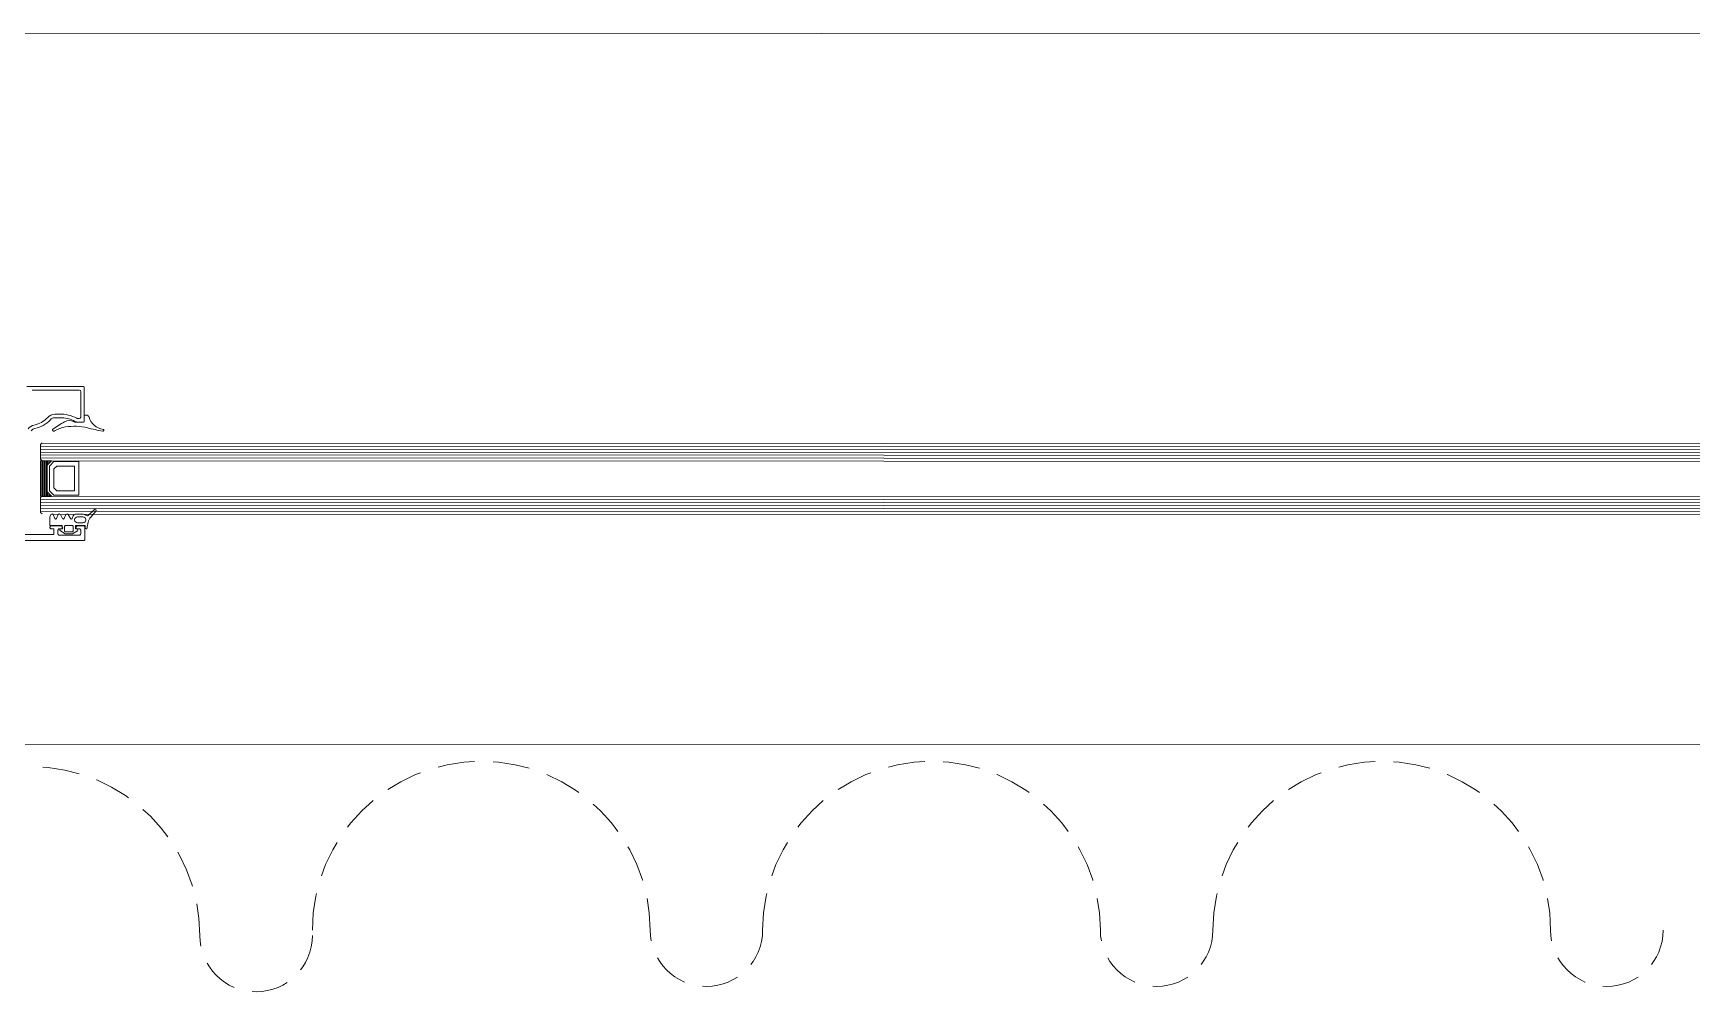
# Model space of a CAD drawing. Header units: centimetres. Extents: x 118932 to 154602, y -32682 to -23521.
# Drawn here: x 139213.1 to 139269.3, y -29483.6 to -29451.1 of the extents above; entities that cross this region are included whole.
import ezdxf

# ---------------------------------------------------------------- set-up
doc = ezdxf.new("R2010")
doc.units = ezdxf.units.CM
doc.header["$LTSCALE"] = 50
doc.header["$MEASUREMENT"] = 0
doc.linetypes.add('HIDDEN', pattern=[0.375, 0.25, -0.125])
for name, color, linetype, lineweight, true_color in [('GEN_02_TF_Mobilya', 7, 'Continuous', 5, 0x745e3d), ('GEN_02_TF_Pencere', 7, 'Continuous', 9, 0x6093ac), ('GEN_05_ML_Alçıpan_giydirme', 7, 'Continuous', 18, 0x7ebab5), ('GEN_05_ML_Mermer', 7, 'Continuous', 9, 0x9d8692)]:
    doc.layers.add(name, color=color, linetype=linetype, lineweight=lineweight, true_color=true_color)

# ---------------------------------------------------------------- blocks, each defined once
blk = doc.blocks.new('P9_')
at = {"layer": 'GEN_02_TF_Pencere', "extrusion": (0, 0, -1)}
for p, q in [((162645.373, -20412.985, 0), (162645.373, -20413.17, 0)), ((162645.441, -20412.96, 0), (162645.403, -20412.96, 0)), ((162645.403, -20412.96, 0), (162645.403, -20412.96, 0)), ((162644.345, -20413.501, 0), (162644.358, -20413.499, 0)), ((162645.033, -20413.184, 0), (162645.014, -20413.175, 0)), ((162645.343, -20413.195, 0), (162645.082, -20413.195, 0)), ((162644.202, -20416.668, 0), (162644.203, -20416.417, 0)), ((162644.213, -20416.378, 0), (162644.245, -20416.321, 0)), ((162644.321, -20416.324, 0), (162644.376, -20416.457, 0)), ((162644.432, -20416.457, 0), (162644.488, -20416.324, 0)), ((162644.563, -20416.321, 0), (162644.641, -20416.461, 0)), ((162644.696, -20416.458, 0), (162644.752, -20416.324, 0)), ((162644.827, -20416.321, 0), (162644.906, -20416.461, 0)), ((162644.96, -20416.458, 0), (162644.999, -20416.365, 0)), ((162644.999, -20416.365, 0), (162644.999, -20416.365, 0)), ((162645.042, -20416.493, 0), (162645.042, -20416.512, 0)), ((162645.042, -20416.493, 0), (162645.042, -20416.493, 0)), ((162645.093, -20416.307, 0), (162645.347, -20416.307, 0)), ((162645.328, -20416.405, 0), (162645.142, -20416.405, 0)), ((162645.427, -20416.513, 0), (162645.427, -20416.494, 0)), ((162645.506, -20416.353, 0), (162645.718, -20416.155, 0)), ((162645.77, -20416.194, 0), (162645.591, -20416.409, 0)), ((162644.627, -20416.695, 0), (162644.232, -20416.695, 0)), ((162644.727, -20416.977, 0), (162644.563, -20416.874, 0)), ((162644.587, -20416.81, 0), (162644.627, -20416.81, 0)), ((162644.627, -20416.81, 0), (162644.627, -20416.695, 0)), ((162644.707, -20416.722, 0), (162644.707, -20416.88, 0)), ((162644.977, -20416.978, 0), (162644.727, -20416.977, 0)), ((162644.967, -20416.696, 0), (162644.737, -20416.695, 0)), ((162644.737, -20416.907, 0), (162644.967, -20416.907, 0)), ((162645.14, -20416.874, 0), (162644.977, -20416.978, 0)), ((162644.988, -20416.703, 0), (162644.988, -20416.703, 0)), ((162644.997, -20416.881, 0), (162644.997, -20416.722, 0)), ((162645.377, -20416.696, 0), (162645.077, -20416.696, 0)), ((162645.077, -20416.696, 0), (162645.077, -20416.81, 0)), ((162645.077, -20416.81, 0), (162645.117, -20416.81, 0)), ((162645.142, -20416.6, 0), (162645.327, -20416.601, 0)), ((162645.407, -20416.783, 0), (162645.407, -20416.723, 0))]:
    blk.add_line(p, q, dxfattribs=at)
at = {"layer": 'GEN_02_TF_Pencere'}
for p, q in [((162643.943, -20413.901, 0), (162643.893, -20413.951, 0)), ((162643.893, -20413.951, 0), (162643.893, -20414.451, 0)), ((162725.323, -20414.033, 0), (162643.893, -20414.007, 0)), ((162725.323, -20414.133, 0), (162643.893, -20414.107, 0)), ((162725.323, -20414.233, 0), (162643.893, -20414.207, 0)), ((162725.273, -20413.933, 0), (162643.937, -20413.907, 0)), ((162643.892, -20415.701, 0), (162643.893, -20414.501, 0)), ((162643.893, -20414.501, 0), (162643.892, -20415.701, 0)), ((162725.323, -20414.333, 0), (162643.893, -20414.307, 0)), ((162725.323, -20414.433, 0), (162643.893, -20414.407, 0)), ((162643.893, -20414.451, 0), (162643.943, -20414.501, 0)), ((162643.893, -20414.501, 0), (162644.268, -20414.501, 0)), ((162643.893, -20414.501, 0), (162643.893, -20414.501, 0)), ((162724.948, -20414.533, 0), (162643.893, -20414.507, 0)), ((162643.933, -20414.501, 0), (162643.932, -20415.701, 0)), ((162643.973, -20414.501, 0), (162643.972, -20415.701, 0)), ((162644.013, -20414.501, 0), (162644.012, -20415.701, 0)), ((162644.053, -20414.501, 0), (162644.052, -20415.701, 0)), ((162644.093, -20414.501, 0), (162644.092, -20415.701, 0)), ((162644.268, -20414.501, 0), (162644.118, -20414.651, 0)), ((162644.118, -20414.651, 0), (162644.118, -20415.551, 0)), ((162644.133, -20414.501, 0), (162644.133, -20414.636, 0)), ((162644.173, -20414.501, 0), (162644.173, -20414.596, 0)), ((162644.343, -20414.531, 0), (162644.193, -20414.681, 0)), ((162644.193, -20414.681, 0), (162644.193, -20415.521, 0)), ((162644.213, -20414.501, 0), (162644.213, -20414.556, 0)), ((162644.253, -20414.501, 0), (162644.253, -20414.516, 0)), ((162645.193, -20414.531, 0), (162644.343, -20414.531, 0)), ((162644.443, -20414.681, 0), (162644.343, -20414.781, 0)), ((162644.343, -20414.781, 0), (162644.343, -20415.421, 0)), ((162645.043, -20414.681, 0), (162644.443, -20414.681, 0)), ((162645.043, -20415.521, 0), (162645.043, -20414.681, 0)), ((162645.192, -20415.671, 0), (162645.193, -20414.531, 0)), ((162643.942, -20415.701, 0), (162643.892, -20415.751, 0)), ((162644.267, -20415.701, 0), (162643.892, -20415.701, 0)), ((162643.892, -20415.751, 0), (162643.892, -20416.251, 0)), ((162725.322, -20415.833, 0), (162643.892, -20415.807, 0)), ((162725.322, -20415.933, 0), (162643.892, -20415.907, 0)), ((162724.947, -20415.733, 0), (162643.936, -20415.707, 0)), ((162644.118, -20415.551, 0), (162644.267, -20415.701, 0)), ((162644.132, -20415.566, 0), (162644.132, -20415.701, 0)), ((162644.172, -20415.606, 0), (162644.172, -20415.701, 0)), ((162644.193, -20415.521, 0), (162644.342, -20415.671, 0)), ((162644.212, -20415.646, 0), (162644.212, -20415.701, 0)), ((162644.252, -20415.686, 0), (162644.252, -20415.701, 0)), ((162644.342, -20415.671, 0), (162645.192, -20415.671, 0)), ((162644.343, -20415.421, 0), (162644.443, -20415.521, 0)), ((162644.443, -20415.521, 0), (162645.043, -20415.521, 0)), ((162725.322, -20416.033, 0), (162643.892, -20416.007, 0)), ((162725.322, -20416.133, 0), (162643.892, -20416.107, 0)), ((162725.322, -20416.233, 0), (162643.892, -20416.207, 0)), ((162643.892, -20416.251, 0), (162643.942, -20416.301, 0)), ((162725.272, -20416.333, 0), (162644.258, -20416.307, 0))]:
    blk.add_line(p, q, dxfattribs=at)
at = {"layer": 'GEN_02_TF_Pencere', "elevation": 0}
for points in [[(162643.614, -20412.115), (162645.204, -20412.115, -0.414213), (162645.254, -20412.165), (162645.253, -20413.025, -0.414213), (162645.203, -20413.075), (162645.152, -20413.075, -0.127549), (162645.118, -20413.066, 0.13898), (162644.523, -20412.926), (162644.374, -20412.926, 0.215322), (162644.134, -20413.035, -0.168624), (162643.677, -20413.293, 0.197358), (162643.472, -20413.424)], [(162643.571, -20413.493, -0.197358), (162643.699, -20413.411, 0.168624), (162644.224, -20413.114, -0.215322), (162644.374, -20413.046), (162644.621, -20413.046, -0.114883), (162645.057, -20413.17, 0.126996), (162645.154, -20413.195), (162645.343, -20413.195, 0.414213), (162645.373, -20413.165), (162645.374, -20412.025, 0.414213), (162645.344, -20411.995), (162645.344, -20411.995), (162643.424, -20411.995, 0.41421)], [(162635.422, -20417.201), (162645.362, -20417.204, 0.414214), (162645.392, -20417.174), (162645.392, -20416.734, 0.414214), (162645.362, -20416.704), (162645.162, -20416.704, 0.414214), (162645.092, -20416.774, 0.414214), (162645.122, -20416.804), (162645.202, -20416.804, -0.414214), (162645.252, -20416.854), (162645.252, -20416.974, -0.414214), (162645.202, -20417.024), (162644.532, -20417.024, -0.414214), (162644.482, -20416.974), (162644.482, -20416.854, -0.414214), (162644.532, -20416.804), (162644.612, -20416.804, 0.414214), (162644.642, -20416.774, 0.414214), (162644.572, -20416.704), (162644.262, -20416.703, 0.414214), (162644.212, -20416.753), (162644.212, -20416.773, 0.414214), (162644.242, -20416.803), (162644.312, -20416.803, -0.414214), (162644.342, -20416.833), (162644.342, -20417.003), (162642.922, -20417.003, -0.414214)]]:
    blk.add_lwpolyline(points, format="xyb", dxfattribs=at)
at = {"layer": 'GEN_02_TF_Pencere', "extrusion": (0, 0, -1)}
for centre, major_axis, start_param, end_param in [((162644.869, -20413.382, 0), (-0.286, 0), 0.956763, 2.099792), ((162645.403, -20412.985, 0), (0.03, 0), 3.141594, 4.712388), ((162645.441, -20413.044, 0), (-0.1, 0), 1.570967, 2.940044), ((162646.168, -20412.928, 0), (0.64, 0), 1.805526, 2.955356), ((162644.345, -20413.459, 0), (0.05, 0), 1.57101, 3.466737), ((162646.639, -20415.678, 0), (3.543, -0.001), 3.990064, 4.134382), ((162644.348, -20413.468, 0), (0.0382, 0), 0.629084, 1.300082), ((162644.894, -20414.086, 0), (0.88, 0), 4.086507, 4.527649), ((162645.028, -20414.636, 0), (-1.549, 0), 1.378609, 1.866448), ((162645.082, -20413.111, 0), (-0.1, 0), -1.570782, -1.053513), ((162645.343, -20413.17, 0), (0.03, 0), 0.000001, 1.570795), ((162647.824, -20406.225, 0), (8.856, -0.003), 1.777943, 1.838474), ((162646.009, -20413.474, 0), (-0.03, 0), 3.142037, 4.994419), ((162646.009, -20413.474, 0), (0.03, 0), -1.226961, -0.000036)]:
    blk.add_ellipse(centre, major_axis=major_axis, ratio=0.839387, start_param=start_param, end_param=end_param, dxfattribs=at)
at = {"layer": 'GEN_02_TF_Pencere'}
for centre, major_axis, start_param, end_param in [((162644.303, -20416.417, 0), (0.1, 0), 2.680578, 3.140437), ((162644.282, -20416.337, 0), (-0.0413, 0), 3.504733, 5.82217), ((162644.404, -20416.448, 0), (0.03, 0), 3.490789, 5.931679), ((162644.526, -20416.337, 0), (0.0413, 0), 0.458704, 2.776141), ((162644.668, -20416.449, 0), (-0.03, 0), 0.487351, 2.788352), ((162644.79, -20416.338, 0), (0.0413, 0), 0.458705, 2.776142), ((162644.932, -20416.449, 0), (0.03, 0), 3.628945, 5.929947), ((162645.093, -20416.395, 0), (0.1, 0), 2.178997, 2.788351), ((162645.093, -20416.395, 0), (-0.1, 0), 4.711235, 5.320589), ((162645.142, -20416.493, 0), (0.1, 0), 1.569641, 3.140438), ((162645.327, -20416.493, 0), (-0.1, 0), 3.140436, 4.711234), ((162645.347, -20416.396, 0), (-0.1, 0), 3.745027, 4.711234), ((162645.471, -20416.32, 0), (0.0509, 0), 3.745027, 5.454025), ((162645.996, -20416.669, 0), (0.5, 0), 2.512106, 2.949893), ((162645.742, -20416.176, 0), (0.0344, 0), -0.614619, 2.340265), ((162644.232, -20416.668, 0), (0.03, 0), 3.140437, 4.711235), ((162644.587, -20416.845, 0), (-0.04, 0), 4.711234, 7.229163), ((162644.737, -20416.722, 0), (-0.03, 0), 4.711232, 6.282029), ((162644.737, -20416.88, 0), (-0.03, 0), -0.001157, 1.56964), ((162644.967, -20416.722, 0), (-0.03, 0), 3.925836, 4.711232), ((162644.967, -20416.881, 0), (0.03, 0), 4.711233, 6.282031), ((162644.967, -20416.722, 0), (-0.03, 0), 3.140439, 3.925836), ((162645.142, -20416.512, 0), (0.1, 0), 3.140436, 4.711234), ((162645.117, -20416.846, 0), (0.04, 0), -0.948289, 1.56964), ((162645.327, -20416.512, 0), (0.1, 0), 4.711232, 6.28203), ((162645.377, -20416.723, 0), (0.03, 0), -0.001157, 1.56964), ((162645.437, -20416.783, 0), (0.03, 0), 3.140437, 6.105223), ((162649.762, -20417.315, 0), (4.337, -0.001), 2.949895, 3.003759)]:
    blk.add_ellipse(centre, major_axis=major_axis, ratio=0.881548, start_param=start_param, end_param=end_param, dxfattribs=at)
at = {"layer": 'GEN_05_ML_Mermer', "elevation": 0}
blk.add_lwpolyline([(162826.321, -20424.099), (162631.32, -20424.1), (162631.327, -20400.033), (162826.321, -20400.093)], close=True, dxfattribs=at)
blk = doc.blocks.new('DOGRAMA LEVEL 0 B BLOK')
at = {"layer": 'GEN_05_ML_Alçıpan_giydirme', "color": 1}
blk.add_blockref('P9_', (-163104.312, 20294.999, 0), dxfattribs=at)
blk = doc.blocks.new('Drapery Nest - Drape-V397-TYPE F')
at = {"layer": 'GEN_02_TF_Mobilya', "linetype": 'HIDDEN'}
for points in [[(0, 95.25, -1), (0, 133.35, 1), (0, 247.65, -1), (0, 285.75, 1), (0, 400.05, -1), (0, 438.15, 1), (0, 400.05, -1), (0, 285.75, 1), (0, 247.65, -1), (0, 133.35, 1), (0, 95.25, -1), (0, -19.05, 1)], [(-1.81, -361.95, -1), (-1.81, -323.85, 1), (-1.81, -209.55, -1), (-1.81, -171.45, 1), (-1.81, -57.15, -1), (-1.81, -19.05, 1), (-1.81, -57.15, -1), (-1.81, -171.45, 1), (-1.81, -209.55, -1), (-1.81, -323.85, 1), (-1.81, -361.95, -1), (-1.81, -476.25, 1)]]:
    blk.add_lwpolyline(points, format="xyb", close=True, dxfattribs=at)
blk = doc.blocks.new('b blok level 0 tefriş')
at = {"xscale": -0.1000000000000004, "yscale": 0.1000000000000004, "zscale": 0.1000000000000004, "rotation": 270}
blk.add_blockref('Drapery Nest - Drape-V397-TYPE F', (-16.891, 83.223, 0), dxfattribs=at)

msp = doc.modelspace()

# ---------------------------------------------------------------- block references
msp.add_blockref('DOGRAMA LEVEL 0 B BLOK', (139673.806, -29346.079, 0))

# ---------------------------------------------------------------- next in the draw order: block references
msp.add_blockref('b blok level 0 tefriş', (139241.383, -29564.691, 0))

doc.saveas('drawing.dxf')
